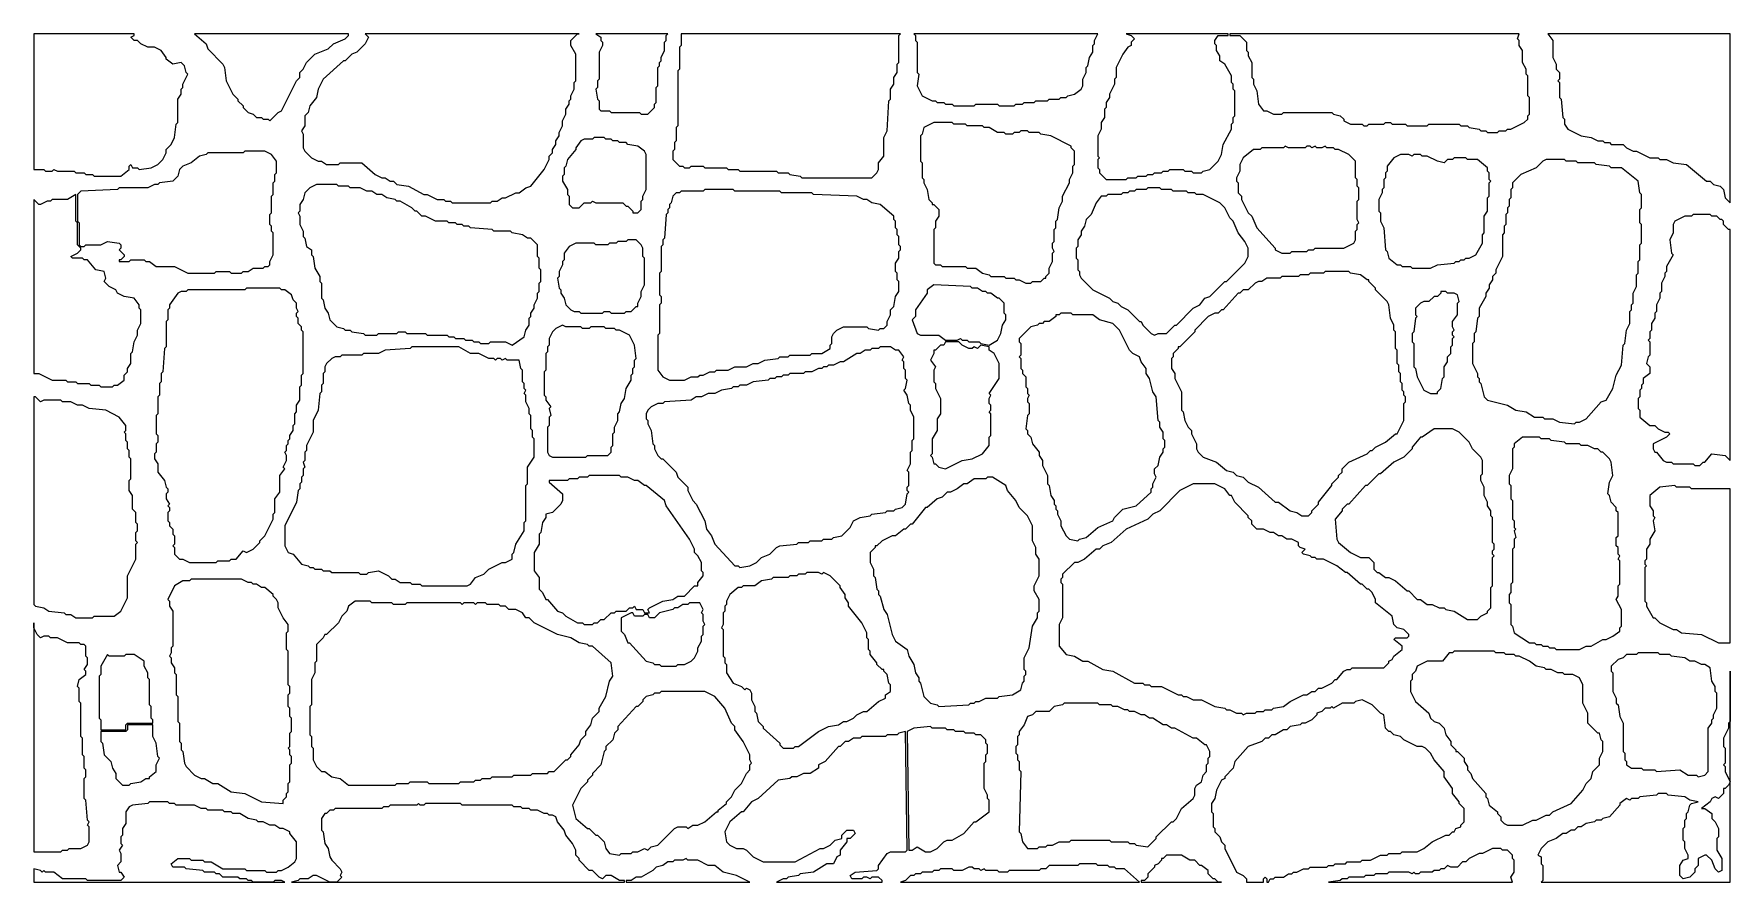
# Model space of a CAD drawing. Header units: metres. Extents: x 0 to 1014, y 1 to 508.
import ezdxf

# ---------------------------------------------------------------- set-up
doc = ezdxf.new("R2010")
doc.units = ezdxf.units.M

msp = doc.modelspace()

# ---------------------------------------------------------------- linework, layer by layer
for points in [[(0, 508), (0, 427), (6, 427), (7, 426), (11, 426), (12, 427), (14, 426), (24, 426), (25, 425), (30, 425), (31, 424), (35, 424), (36, 423), (52, 423), (57, 427), (57, 429), (58, 430), (59, 428), (62, 428), (63, 427), (70, 428), (74, 430), (77, 433), (79, 437), (79, 439), (82, 442), (84, 446), (85, 454), (86, 455), (86, 469), (88, 472), (88, 475), (89, 476), (89, 478), (92, 484), (91, 485), (90, 489), (88, 491), (83, 490), (79, 493), (79, 494), (76, 498), (72, 500), (68, 500), (64, 502), (62, 504), (60, 504), (58, 506), (60, 507), (60, 508)], [(96, 508), (103, 502), (104, 499), (113, 490), (114, 488), (115, 480), (119, 472), (122, 469), (122, 468), (125, 465), (125, 464), (128, 461), (131, 460), (133, 458), (136, 458), (137, 457), (140, 457), (141, 456), (146, 461), (148, 462), (157, 480), (159, 482), (159, 485), (161, 487), (163, 491), (168, 496), (176, 499), (179, 502), (186, 505), (188, 507), (188, 508)], [(162, 459), (162, 453), (160, 450), (161, 448), (161, 440), (162, 438), (166, 434), (170, 432), (172, 432), (175, 430), (182, 430), (183, 431), (196, 431), (204, 424), (208, 422), (210, 422), (213, 420), (215, 420), (217, 418), (224, 417), (233, 412), (235, 412), (241, 409), (245, 409), (246, 408), (249, 408), (250, 407), (273, 407), (274, 408), (277, 408), (280, 410), (282, 410), (288, 413), (290, 413), (294, 416), (297, 417), (305, 427), (308, 433), (308, 435), (310, 437), (310, 439), (312, 442), (312, 444), (314, 447), (314, 449), (316, 453), (316, 456), (318, 460), (318, 463), (320, 466), (320, 468), (321, 469), (321, 471), (323, 475), (323, 479), (324, 480), (324, 496), (321, 501), (321, 504), (325, 508), (326, 508), (198, 508), (200, 506), (198, 502), (193, 497), (190, 496), (186, 492), (185, 492), (173, 481), (170, 475), (169, 470), (165, 465), (164, 461)], [(336, 508), (339, 506), (339, 504), (340, 503), (340, 501), (338, 497), (338, 481), (337, 480), (337, 476), (336, 475), (337, 469), (338, 468), (338, 463), (339, 462), (344, 462), (345, 461), (362, 461), (363, 460), (367, 460), (371, 464), (371, 466), (372, 467), (372, 476), (373, 477), (373, 488), (374, 489), (374, 491), (375, 492), (375, 494), (377, 498), (377, 503), (378, 504), (378, 507), (379, 508)], [(387, 508), (387, 501), (386, 500), (386, 487), (385, 486), (385, 453), (384, 452), (384, 444), (383, 443), (383, 439), (382, 438), (382, 433), (386, 429), (388, 429), (389, 428), (392, 428), (393, 429), (400, 429), (401, 428), (414, 428), (415, 427), (421, 427), (422, 426), (444, 426), (445, 425), (451, 425), (452, 424), (458, 423), (459, 422), (501, 422), (504, 425), (505, 427), (505, 431), (508, 435), (508, 446), (510, 450), (511, 468), (512, 469), (512, 475), (514, 478), (514, 482), (516, 485), (516, 490), (517, 491), (517, 507), (518, 508)], [(528, 477), (531, 471), (537, 468), (539, 468), (540, 467), (544, 467), (545, 466), (549, 466), (550, 465), (562, 465), (563, 466), (576, 466), (577, 465), (586, 465), (587, 466), (591, 466), (592, 467), (598, 467), (599, 468), (606, 468), (607, 469), (613, 469), (614, 470), (617, 470), (618, 471), (622, 472), (626, 475), (627, 477), (627, 481), (629, 485), (629, 488), (630, 489), (631, 494), (633, 497), (633, 501), (634, 502), (634, 504), (636, 508), (526, 508), (527, 507), (527, 504), (528, 503), (528, 485), (529, 484)], [(653, 508), (656, 507), (658, 505), (656, 503), (656, 501), (654, 500), (651, 496), (647, 488), (647, 482), (646, 481), (646, 478), (643, 472), (643, 470), (641, 467), (641, 464), (640, 463), (640, 458), (638, 455), (638, 451), (636, 447), (636, 435), (637, 434), (636, 433), (636, 428), (637, 427), (637, 425), (641, 421), (653, 421), (654, 422), (659, 422), (660, 423), (665, 423), (666, 424), (669, 424), (670, 425), (674, 425), (675, 426), (678, 426), (679, 427), (687, 427), (688, 426), (692, 426), (693, 425), (698, 425), (699, 426), (703, 427), (708, 432), (710, 436), (711, 442), (716, 451), (716, 454), (717, 455), (717, 458), (718, 459), (718, 474), (717, 475), (717, 478), (716, 479), (716, 483), (712, 490), (709, 492), (709, 495), (707, 498), (707, 501), (706, 502), (706, 504), (708, 507), (714, 507), (714, 508)], [(715, 508), (715, 507), (721, 507), (725, 503), (725, 498), (726, 497), (726, 495), (728, 491), (728, 482), (729, 481), (729, 478), (731, 474), (732, 466), (735, 462), (737, 462), (741, 460), (746, 460), (747, 461), (776, 461), (777, 460), (781, 459), (783, 457), (783, 456), (787, 454), (794, 454), (795, 453), (797, 453), (798, 454), (807, 454), (808, 455), (811, 455), (812, 454), (820, 454), (821, 453), (833, 453), (834, 454), (852, 454), (853, 453), (857, 453), (858, 452), (864, 451), (865, 450), (868, 450), (869, 449), (875, 449), (876, 450), (880, 450), (881, 451), (883, 451), (891, 455), (893, 457), (893, 459), (894, 460), (894, 470), (893, 471), (893, 483), (892, 484), (892, 487), (890, 491), (890, 498), (888, 501), (888, 504), (887, 505), (888, 508)], [(905, 508), (908, 504), (908, 494), (910, 490), (910, 487), (912, 485), (912, 481), (911, 480), (912, 479), (912, 470), (913, 469), (914, 458), (915, 457), (915, 454), (917, 451), (925, 447), (931, 446), (935, 444), (938, 444), (939, 443), (942, 443), (943, 442), (950, 442), (952, 440), (956, 438), (958, 438), (966, 434), (971, 434), (972, 433), (976, 433), (980, 431), (988, 430), (1000, 420), (1002, 420), (1004, 418), (1008, 417), (1010, 415), (1011, 410), (1014, 407), (1014, 508)], [(532, 452), (531, 448), (530, 447), (530, 432), (531, 431), (531, 422), (532, 421), (532, 419), (534, 415), (535, 409), (537, 407), (537, 406), (538, 406), (541, 403), (541, 399), (539, 396), (539, 392), (538, 391), (538, 371), (539, 370), (542, 370), (543, 369), (557, 369), (558, 368), (563, 368), (567, 365), (571, 364), (572, 363), (580, 363), (581, 362), (586, 362), (587, 361), (589, 361), (593, 359), (596, 359), (597, 360), (602, 360), (604, 362), (605, 362), (605, 363), (607, 365), (607, 368), (609, 372), (609, 377), (610, 378), (609, 380), (609, 383), (610, 384), (610, 391), (611, 392), (611, 396), (612, 397), (613, 404), (615, 408), (615, 411), (619, 419), (619, 421), (621, 425), (621, 429), (622, 430), (622, 438), (620, 440), (620, 441), (608, 447), (602, 448), (601, 449), (595, 449), (594, 450), (590, 450), (589, 449), (586, 449), (585, 448), (581, 448), (580, 449), (576, 449), (571, 452), (568, 452), (567, 453), (558, 453), (557, 454), (550, 454), (549, 455), (538, 455)], [(145, 432), (142, 436), (138, 438), (126, 438), (125, 437), (104, 437), (103, 436), (99, 435), (94, 431), (89, 429), (87, 427), (86, 423), (83, 420), (75, 419), (74, 418), (72, 418), (68, 416), (51, 416), (50, 415), (28, 414), (26, 412), (26, 396), (27, 395), (27, 382), (28, 381), (30, 381), (31, 382), (40, 382), (44, 384), (51, 383), (52, 382), (52, 380), (51, 379), (54, 376), (54, 375), (52, 373), (51, 373), (51, 372), (57, 372), (58, 373), (66, 373), (67, 372), (69, 372), (73, 369), (84, 369), (92, 365), (108, 365), (109, 366), (117, 366), (118, 365), (124, 365), (125, 366), (128, 366), (131, 368), (137, 368), (138, 369), (140, 369), (141, 370), (141, 372), (143, 376), (143, 389), (142, 390), (142, 393), (141, 394), (141, 400), (142, 401), (142, 411), (143, 412), (143, 419), (144, 420), (144, 424), (145, 425)], [(327, 444), (324, 440), (324, 439), (319, 433), (318, 429), (317, 428), (317, 424), (316, 423), (316, 420), (319, 415), (319, 412), (320, 411), (320, 406), (322, 404), (326, 404), (329, 407), (333, 407), (334, 408), (336, 407), (352, 407), (354, 405), (355, 405), (358, 402), (358, 401), (361, 401), (363, 403), (363, 408), (364, 409), (364, 411), (366, 415), (366, 436), (365, 438), (361, 441), (355, 442), (354, 443), (350, 443), (349, 444), (346, 444), (345, 445), (342, 445), (341, 446), (335, 446), (334, 445), (329, 445)], [(723, 434), (721, 430), (721, 426), (719, 422), (719, 420), (720, 419), (720, 413), (722, 411), (722, 409), (726, 401), (728, 399), (731, 392), (742, 380), (742, 379), (746, 377), (751, 377), (752, 378), (761, 378), (762, 379), (765, 379), (766, 380), (783, 380), (789, 383), (790, 385), (790, 390), (791, 391), (791, 394), (792, 395), (791, 397), (791, 408), (792, 409), (792, 416), (791, 417), (791, 421), (790, 422), (790, 432), (786, 436), (780, 439), (778, 439), (777, 440), (773, 440), (772, 441), (770, 440), (767, 440), (766, 441), (764, 440), (763, 441), (761, 441), (760, 440), (750, 440), (748, 441), (747, 440), (734, 440), (733, 439), (729, 439)], [(813, 434), (809, 429), (809, 426), (808, 425), (808, 422), (807, 421), (807, 416), (806, 415), (806, 413), (804, 409), (804, 402), (805, 401), (805, 396), (807, 392), (808, 379), (809, 378), (810, 374), (815, 370), (817, 370), (818, 369), (823, 369), (824, 368), (835, 368), (839, 370), (849, 371), (850, 372), (852, 372), (853, 373), (855, 373), (856, 374), (858, 374), (862, 376), (866, 383), (866, 388), (867, 389), (867, 399), (869, 402), (869, 410), (870, 411), (870, 419), (871, 420), (870, 421), (870, 425), (869, 426), (869, 428), (863, 433), (857, 433), (856, 434), (849, 434), (848, 433), (845, 433), (843, 431), (839, 432), (833, 435), (830, 435), (829, 436), (825, 436), (824, 435), (822, 436), (817, 436)], [(904, 433), (902, 432), (898, 428), (889, 424), (884, 419), (884, 416), (883, 415), (883, 410), (882, 409), (882, 405), (881, 404), (881, 401), (880, 400), (880, 394), (879, 393), (879, 389), (878, 388), (878, 375), (874, 367), (874, 365), (872, 363), (872, 361), (870, 358), (870, 356), (868, 353), (868, 351), (864, 344), (864, 339), (863, 338), (862, 330), (861, 329), (861, 324), (860, 323), (860, 311), (863, 305), (863, 303), (864, 302), (864, 300), (865, 299), (867, 291), (869, 289), (881, 286), (886, 283), (892, 282), (897, 279), (902, 279), (903, 278), (908, 278), (912, 276), (921, 275), (922, 276), (924, 276), (928, 278), (937, 288), (940, 289), (944, 296), (946, 304), (949, 310), (950, 322), (951, 323), (952, 331), (954, 335), (954, 342), (955, 343), (955, 346), (956, 347), (956, 353), (958, 357), (958, 364), (959, 365), (959, 372), (960, 373), (960, 382), (961, 383), (961, 394), (960, 395), (960, 403), (961, 404), (961, 412), (960, 413), (959, 420), (949, 428), (943, 428), (942, 429), (934, 430), (933, 431), (923, 431), (922, 432), (916, 432), (915, 433)], [(162, 413), (161, 409), (159, 406), (159, 402), (158, 401), (159, 399), (159, 394), (161, 390), (161, 387), (162, 386), (163, 381), (166, 379), (166, 376), (167, 375), (168, 368), (171, 363), (171, 360), (172, 359), (172, 350), (173, 349), (174, 344), (176, 341), (177, 337), (181, 333), (185, 332), (186, 331), (189, 331), (190, 330), (197, 329), (198, 328), (205, 328), (206, 329), (217, 329), (218, 330), (222, 330), (223, 329), (234, 329), (235, 328), (247, 328), (248, 327), (251, 327), (252, 326), (257, 326), (258, 325), (262, 325), (263, 324), (266, 324), (267, 323), (272, 323), (273, 324), (282, 324), (286, 322), (293, 327), (294, 331), (296, 334), (296, 338), (297, 339), (297, 341), (299, 344), (299, 346), (301, 350), (301, 353), (302, 354), (302, 359), (303, 360), (303, 367), (302, 368), (302, 374), (301, 375), (301, 382), (297, 386), (295, 386), (292, 388), (286, 389), (285, 390), (275, 390), (274, 391), (261, 392), (260, 393), (257, 393), (256, 394), (253, 394), (252, 395), (248, 395), (247, 396), (240, 396), (234, 399), (232, 399), (229, 402), (228, 402), (226, 404), (219, 408), (217, 408), (216, 409), (211, 410), (208, 412), (205, 412), (202, 414), (199, 414), (195, 416), (189, 416), (188, 417), (182, 417), (181, 418), (169, 418), (165, 416)], [(638, 411), (635, 407), (632, 400), (629, 397), (628, 393), (626, 390), (626, 388), (624, 385), (624, 381), (623, 380), (623, 374), (624, 373), (624, 367), (625, 366), (625, 364), (626, 362), (633, 355), (643, 350), (645, 348), (648, 347), (650, 345), (654, 343), (661, 336), (662, 336), (663, 334), (668, 329), (670, 328), (672, 329), (677, 329), (682, 334), (683, 334), (693, 344), (697, 346), (700, 350), (703, 351), (712, 360), (713, 360), (724, 371), (726, 375), (726, 380), (724, 384), (720, 389), (717, 396), (715, 398), (712, 404), (709, 407), (699, 412), (695, 412), (694, 413), (690, 413), (689, 414), (681, 414), (680, 415), (674, 415), (673, 416), (666, 416), (665, 415), (659, 415), (658, 414), (655, 414), (654, 413), (651, 413), (650, 412), (642, 412), (641, 411)], [(0, 409), (0, 305), (3, 305), (11, 301), (19, 301), (20, 300), (25, 300), (26, 299), (33, 299), (34, 298), (39, 298), (40, 297), (47, 297), (48, 298), (50, 298), (54, 301), (54, 304), (56, 306), (56, 308), (58, 311), (58, 317), (59, 318), (60, 324), (62, 328), (62, 331), (64, 335), (64, 343), (63, 344), (63, 346), (60, 350), (54, 351), (50, 353), (49, 355), (45, 357), (42, 360), (43, 362), (42, 366), (37, 367), (32, 373), (30, 373), (29, 374), (23, 374), (22, 375), (26, 377), (28, 379), (28, 380), (26, 382), (26, 395), (25, 396), (25, 412), (20, 409), (11, 409), (10, 408), (8, 408), (4, 406), (3, 406)], [(382, 411), (381, 407), (380, 406), (380, 404), (379, 403), (379, 401), (378, 400), (377, 386), (376, 385), (376, 382), (375, 381), (375, 366), (374, 365), (374, 352), (375, 351), (375, 347), (374, 346), (374, 329), (373, 328), (373, 307), (376, 303), (380, 301), (389, 301), (393, 303), (397, 303), (398, 304), (400, 304), (404, 306), (407, 306), (408, 307), (415, 307), (419, 309), (426, 309), (430, 311), (433, 311), (437, 313), (445, 314), (446, 315), (451, 315), (452, 316), (464, 316), (465, 317), (471, 317), (476, 320), (476, 322), (477, 323), (477, 327), (478, 329), (480, 331), (484, 333), (498, 333), (499, 332), (505, 331), (506, 332), (508, 332), (510, 334), (510, 336), (512, 340), (512, 343), (514, 345), (515, 351), (517, 354), (517, 360), (516, 361), (516, 365), (515, 366), (515, 371), (517, 374), (517, 378), (518, 379), (518, 381), (517, 382), (517, 387), (516, 388), (516, 391), (515, 392), (515, 396), (514, 397), (514, 399), (506, 406), (501, 407), (498, 409), (496, 409), (492, 411), (466, 412), (465, 413), (447, 413), (446, 414), (419, 414), (418, 415), (401, 415), (400, 414), (387, 414), (386, 413), (384, 413)], [(1002, 400), (992, 400), (991, 399), (987, 399), (981, 396), (980, 394), (980, 389), (978, 385), (979, 377), (980, 376), (976, 369), (976, 366), (975, 365), (975, 363), (973, 359), (973, 354), (972, 353), (972, 350), (970, 346), (970, 342), (969, 341), (969, 338), (967, 335), (967, 331), (966, 330), (966, 326), (965, 325), (966, 324), (966, 316), (965, 315), (964, 311), (966, 309), (966, 305), (962, 302), (962, 299), (961, 298), (961, 296), (960, 295), (960, 291), (959, 290), (959, 284), (960, 283), (960, 279), (966, 274), (969, 274), (971, 272), (975, 270), (977, 270), (978, 269), (976, 267), (968, 263), (968, 260), (969, 258), (970, 258), (974, 253), (976, 252), (979, 252), (980, 251), (992, 251), (993, 250), (996, 250), (998, 252), (999, 252), (1003, 257), (1011, 256), (1014, 253), (1014, 391), (1013, 391), (1010, 394), (1010, 396), (1009, 397), (1008, 397), (1006, 399), (1003, 399)], [(363, 382), (360, 385), (355, 385), (354, 384), (349, 384), (348, 383), (344, 383), (343, 382), (336, 382), (335, 383), (324, 383), (320, 381), (317, 377), (317, 373), (316, 372), (316, 370), (314, 366), (314, 363), (313, 362), (314, 356), (315, 355), (315, 353), (317, 350), (318, 346), (321, 343), (323, 342), (326, 342), (327, 341), (340, 341), (341, 342), (344, 342), (345, 341), (353, 341), (354, 342), (357, 342), (360, 345), (361, 345), (361, 347), (363, 351), (363, 354), (365, 358), (365, 374), (364, 375), (364, 380)], [(786, 366), (772, 366), (771, 365), (763, 365), (762, 364), (757, 364), (756, 363), (746, 363), (745, 362), (737, 362), (734, 360), (732, 360), (730, 359), (726, 355), (723, 355), (721, 353), (720, 353), (711, 343), (710, 343), (708, 341), (706, 341), (702, 339), (694, 331), (694, 330), (685, 321), (684, 321), (684, 320), (681, 317), (681, 315), (680, 314), (680, 308), (682, 305), (682, 302), (686, 294), (686, 283), (687, 282), (688, 277), (690, 273), (692, 271), (692, 269), (695, 263), (695, 260), (696, 258), (699, 255), (707, 252), (713, 247), (717, 246), (719, 244), (723, 243), (726, 240), (732, 237), (742, 228), (744, 228), (751, 223), (755, 222), (758, 220), (762, 220), (764, 222), (764, 223), (768, 227), (768, 228), (776, 238), (776, 239), (780, 243), (780, 244), (782, 246), (782, 248), (786, 252), (797, 257), (799, 259), (800, 259), (802, 261), (808, 264), (814, 269), (815, 269), (819, 277), (819, 287), (820, 288), (820, 291), (819, 292), (819, 294), (818, 295), (818, 299), (817, 300), (817, 305), (816, 306), (816, 310), (815, 311), (815, 319), (814, 320), (814, 330), (813, 331), (813, 334), (811, 338), (810, 346), (809, 348), (802, 355), (802, 356), (798, 360), (798, 361), (797, 361), (793, 364), (787, 365)], [(150, 355), (148, 355), (147, 356), (127, 356), (126, 355), (92, 355), (91, 354), (88, 354), (86, 353), (81, 346), (81, 344), (80, 343), (80, 337), (79, 336), (79, 321), (78, 320), (77, 306), (76, 305), (76, 300), (75, 299), (75, 292), (74, 291), (74, 281), (73, 280), (73, 269), (74, 268), (74, 264), (73, 263), (73, 258), (72, 257), (72, 254), (74, 251), (74, 246), (78, 241), (79, 237), (80, 236), (80, 234), (79, 233), (79, 230), (81, 227), (80, 226), (81, 225), (81, 223), (80, 222), (80, 217), (81, 216), (81, 214), (83, 212), (83, 209), (84, 208), (84, 203), (83, 202), (84, 201), (84, 197), (87, 194), (89, 194), (93, 192), (109, 192), (110, 193), (117, 193), (118, 194), (121, 194), (125, 199), (127, 198), (131, 200), (135, 204), (135, 205), (138, 208), (143, 218), (143, 221), (144, 222), (144, 230), (147, 234), (147, 244), (150, 248), (149, 249), (151, 253), (151, 256), (150, 258), (151, 259), (151, 262), (152, 263), (152, 265), (153, 266), (153, 268), (155, 271), (155, 274), (156, 275), (156, 281), (157, 282), (157, 286), (159, 289), (159, 297), (160, 298), (160, 304), (161, 305), (161, 330), (160, 331), (160, 333), (158, 335), (158, 338), (157, 339), (157, 341), (158, 342), (157, 344), (157, 347), (155, 349), (154, 352)], [(525, 337), (528, 329), (530, 328), (541, 328), (545, 325), (552, 325), (554, 326), (555, 325), (558, 325), (559, 324), (565, 324), (566, 323), (571, 322), (576, 325), (578, 329), (579, 334), (581, 337), (581, 340), (580, 341), (580, 347), (577, 350), (576, 350), (572, 353), (570, 353), (569, 354), (567, 354), (564, 356), (561, 356), (560, 357), (538, 358), (534, 355), (534, 353), (527, 343), (527, 339)], [(844, 354), (841, 354), (841, 353), (839, 351), (837, 351), (834, 348), (831, 348), (829, 347), (826, 344), (826, 340), (827, 339), (826, 338), (825, 330), (824, 329), (824, 324), (825, 323), (825, 309), (826, 308), (827, 303), (831, 295), (835, 293), (839, 293), (839, 294), (841, 296), (842, 302), (843, 303), (843, 309), (845, 312), (845, 315), (847, 317), (847, 321), (848, 322), (848, 326), (849, 327), (848, 328), (848, 330), (849, 331), (848, 333), (848, 336), (851, 340), (851, 347), (852, 348), (851, 352), (849, 353), (845, 353)], [(614, 341), (613, 340), (611, 340), (611, 339), (607, 336), (604, 336), (603, 335), (601, 335), (600, 334), (596, 333), (589, 326), (589, 324), (590, 323), (590, 316), (589, 315), (590, 314), (590, 308), (591, 307), (591, 305), (593, 303), (593, 297), (594, 296), (594, 293), (595, 292), (594, 290), (594, 288), (595, 287), (595, 281), (594, 280), (593, 272), (594, 271), (594, 269), (596, 267), (597, 263), (601, 258), (601, 256), (603, 253), (603, 250), (606, 244), (606, 239), (607, 238), (608, 232), (610, 229), (610, 227), (611, 226), (611, 224), (612, 223), (612, 221), (614, 217), (614, 214), (617, 208), (619, 206), (624, 205), (625, 206), (629, 207), (636, 213), (645, 217), (646, 219), (651, 224), (659, 226), (668, 234), (668, 236), (669, 237), (669, 239), (671, 243), (670, 245), (670, 248), (672, 250), (673, 255), (675, 258), (675, 260), (676, 261), (676, 265), (675, 266), (675, 270), (673, 273), (673, 276), (672, 277), (671, 291), (669, 294), (667, 302), (665, 305), (665, 308), (662, 312), (661, 315), (657, 317), (655, 319), (649, 331), (645, 335), (637, 337), (633, 340), (621, 340), (620, 341)], [(316, 334), (312, 332), (310, 330), (308, 326), (308, 322), (307, 321), (307, 318), (306, 317), (306, 307), (305, 306), (305, 292), (306, 291), (306, 289), (309, 285), (308, 284), (309, 280), (308, 279), (308, 274), (307, 273), (307, 258), (308, 256), (310, 255), (330, 255), (331, 256), (343, 256), (345, 258), (345, 261), (346, 262), (346, 269), (347, 270), (347, 273), (349, 277), (349, 281), (350, 282), (351, 287), (353, 290), (354, 296), (357, 301), (357, 304), (358, 305), (358, 308), (359, 309), (359, 313), (360, 314), (359, 322), (356, 328), (350, 331), (348, 331), (347, 332), (342, 332), (341, 333), (333, 333), (332, 332), (328, 332), (327, 333), (318, 333)], [(178, 314), (175, 311), (174, 309), (174, 306), (173, 305), (173, 299), (172, 298), (172, 294), (171, 293), (170, 283), (167, 277), (167, 270), (163, 262), (163, 259), (162, 258), (162, 253), (161, 252), (162, 249), (161, 248), (161, 244), (160, 243), (160, 240), (159, 239), (159, 236), (158, 235), (157, 228), (150, 214), (150, 202), (152, 198), (155, 197), (160, 191), (164, 190), (165, 189), (167, 189), (168, 188), (172, 188), (173, 187), (177, 187), (178, 186), (194, 186), (195, 185), (199, 185), (200, 186), (206, 187), (212, 184), (214, 182), (216, 182), (219, 180), (225, 180), (226, 179), (231, 179), (232, 178), (259, 178), (261, 179), (264, 183), (269, 185), (272, 188), (280, 192), (282, 192), (286, 194), (286, 197), (287, 198), (288, 203), (293, 211), (293, 216), (294, 217), (294, 238), (295, 239), (295, 249), (299, 255), (299, 266), (298, 267), (298, 271), (297, 272), (297, 280), (296, 281), (296, 284), (294, 288), (294, 292), (293, 293), (294, 295), (293, 296), (293, 299), (292, 300), (292, 307), (291, 308), (290, 313), (283, 313), (282, 314), (280, 313), (279, 314), (277, 314), (276, 313), (275, 314), (272, 314), (266, 317), (261, 317), (254, 321), (226, 321), (225, 320), (210, 319), (206, 317), (197, 317), (196, 316), (184, 316), (183, 315), (180, 315)], [(517, 319), (515, 319), (512, 321), (506, 321), (505, 320), (501, 320), (500, 319), (497, 319), (494, 317), (492, 317), (484, 312), (482, 312), (478, 310), (475, 310), (474, 309), (472, 309), (471, 308), (469, 308), (465, 306), (461, 306), (460, 305), (452, 305), (451, 304), (448, 304), (447, 303), (444, 303), (443, 302), (440, 302), (439, 301), (430, 300), (426, 298), (422, 298), (421, 297), (418, 297), (417, 296), (411, 295), (407, 293), (403, 293), (399, 291), (396, 291), (393, 289), (377, 288), (376, 287), (373, 287), (369, 285), (367, 283), (366, 281), (366, 278), (367, 277), (367, 275), (369, 271), (370, 263), (371, 262), (371, 260), (373, 256), (375, 254), (376, 254), (384, 246), (385, 243), (391, 237), (391, 235), (394, 229), (396, 227), (401, 217), (402, 212), (405, 208), (407, 203), (419, 190), (421, 190), (422, 189), (428, 190), (432, 192), (435, 195), (440, 197), (444, 201), (446, 202), (456, 203), (457, 204), (463, 204), (464, 205), (471, 205), (472, 206), (477, 206), (478, 207), (483, 208), (488, 213), (490, 217), (494, 219), (500, 220), (501, 221), (509, 222), (510, 223), (514, 223), (515, 224), (519, 225), (521, 227), (522, 233), (523, 234), (522, 235), (522, 237), (523, 238), (523, 246), (522, 247), (524, 251), (524, 258), (525, 259), (525, 265), (526, 266), (526, 279), (524, 283), (524, 286), (523, 287), (522, 292), (520, 295), (521, 296), (522, 301), (521, 302), (521, 307), (520, 308), (520, 312), (519, 313), (520, 315)], [(571, 321), (566, 322), (564, 320), (562, 321), (561, 320), (559, 320), (555, 322), (553, 324), (545, 324), (544, 322), (542, 322), (539, 319), (538, 319), (538, 317), (536, 313), (539, 309), (538, 307), (538, 300), (539, 299), (539, 296), (542, 290), (542, 281), (540, 278), (540, 271), (537, 266), (537, 257), (536, 256), (537, 255), (538, 251), (539, 251), (541, 249), (545, 248), (555, 253), (561, 254), (567, 257), (571, 262), (571, 267), (572, 268), (572, 281), (571, 282), (572, 283), (572, 286), (571, 287), (571, 290), (572, 292), (571, 293), (577, 302), (577, 311), (574, 317), (571, 319)], [(0, 291), (0, 167), (1, 166), (6, 165), (9, 163), (18, 162), (19, 161), (22, 161), (25, 159), (35, 159), (36, 160), (48, 160), (52, 163), (56, 171), (56, 184), (61, 194), (61, 203), (62, 204), (61, 205), (61, 210), (62, 211), (62, 215), (61, 216), (61, 222), (59, 224), (59, 232), (57, 235), (57, 241), (58, 242), (58, 254), (57, 255), (57, 259), (56, 260), (56, 264), (55, 265), (55, 269), (54, 270), (55, 271), (55, 274), (51, 279), (43, 283), (33, 284), (29, 286), (26, 286), (22, 288), (17, 288), (16, 289), (6, 289), (4, 288), (1, 291)], [(837, 272), (830, 267), (829, 267), (824, 261), (824, 260), (819, 255), (813, 252), (805, 245), (804, 245), (797, 238), (796, 238), (786, 227), (785, 227), (782, 224), (782, 223), (778, 218), (779, 206), (780, 204), (787, 198), (793, 195), (798, 195), (801, 192), (801, 188), (803, 186), (804, 186), (808, 183), (810, 183), (814, 181), (821, 175), (822, 175), (827, 170), (829, 170), (833, 167), (836, 167), (840, 165), (843, 165), (844, 164), (849, 163), (857, 158), (863, 158), (865, 160), (869, 162), (869, 163), (871, 165), (871, 177), (872, 178), (872, 195), (873, 196), (872, 197), (872, 199), (873, 200), (873, 203), (872, 204), (872, 219), (871, 220), (871, 223), (869, 226), (869, 228), (867, 232), (867, 237), (865, 241), (865, 244), (866, 245), (866, 253), (865, 255), (860, 260), (858, 264), (852, 270), (848, 272)], [(890, 267), (885, 263), (885, 261), (884, 260), (884, 248), (882, 244), (882, 239), (883, 238), (883, 230), (884, 229), (884, 218), (885, 217), (885, 213), (886, 212), (885, 211), (886, 207), (885, 206), (885, 201), (884, 200), (884, 180), (883, 179), (883, 174), (882, 173), (882, 168), (883, 167), (883, 155), (884, 154), (885, 150), (894, 144), (897, 144), (898, 143), (901, 143), (902, 142), (905, 142), (906, 141), (909, 141), (910, 140), (924, 140), (928, 142), (931, 142), (938, 146), (940, 146), (944, 148), (948, 151), (948, 153), (949, 154), (949, 164), (946, 170), (947, 172), (947, 178), (948, 179), (948, 193), (947, 194), (948, 196), (947, 197), (947, 201), (946, 202), (946, 207), (947, 208), (947, 222), (946, 223), (946, 225), (943, 228), (942, 232), (941, 233), (942, 240), (944, 244), (943, 252), (942, 254), (938, 258), (937, 258), (935, 260), (933, 260), (929, 262), (925, 262), (924, 263), (916, 263), (915, 264), (907, 265), (906, 266), (901, 266), (900, 267)], [(308, 241), (308, 240), (316, 233), (316, 229), (315, 227), (310, 222), (306, 221), (306, 219), (304, 216), (303, 210), (302, 209), (302, 203), (299, 198), (299, 187), (302, 183), (302, 176), (304, 174), (306, 170), (307, 170), (313, 163), (316, 162), (318, 160), (325, 156), (328, 156), (329, 155), (334, 155), (335, 156), (337, 156), (339, 158), (341, 158), (345, 162), (347, 162), (348, 163), (354, 163), (356, 165), (358, 165), (359, 166), (360, 164), (364, 164), (365, 162), (368, 162), (367, 164), (368, 165), (376, 169), (382, 170), (385, 172), (389, 172), (395, 178), (397, 178), (397, 180), (400, 184), (400, 186), (399, 187), (399, 192), (397, 196), (395, 198), (395, 200), (392, 206), (378, 226), (377, 229), (366, 238), (365, 238), (361, 241), (359, 241), (355, 243), (351, 243), (350, 244), (332, 244), (331, 243), (326, 243), (325, 242), (320, 242), (319, 241)], [(573, 243), (570, 243), (569, 242), (562, 242), (558, 239), (556, 239), (552, 236), (548, 234), (546, 234), (543, 231), (540, 230), (534, 225), (533, 225), (525, 215), (524, 215), (521, 212), (520, 212), (515, 208), (513, 208), (507, 205), (504, 202), (503, 202), (503, 201), (500, 198), (500, 192), (502, 188), (502, 184), (503, 183), (504, 176), (505, 175), (505, 173), (506, 172), (508, 164), (510, 161), (513, 149), (515, 145), (522, 140), (523, 136), (526, 131), (527, 126), (529, 123), (529, 121), (530, 120), (532, 112), (536, 108), (540, 107), (541, 106), (559, 107), (560, 108), (562, 108), (563, 109), (565, 109), (569, 111), (576, 111), (577, 112), (585, 113), (590, 116), (591, 120), (592, 121), (592, 124), (593, 125), (593, 127), (592, 128), (592, 135), (595, 141), (597, 154), (600, 159), (600, 162), (601, 163), (601, 170), (598, 175), (598, 178), (601, 184), (601, 194), (599, 197), (599, 201), (597, 205), (597, 214), (594, 220), (589, 225), (587, 229), (582, 235), (581, 238)], [(614, 182), (614, 180), (615, 179), (615, 159), (613, 155), (613, 142), (617, 137), (622, 136), (627, 133), (630, 133), (639, 128), (645, 127), (658, 120), (663, 120), (664, 119), (667, 119), (668, 118), (674, 118), (684, 113), (686, 113), (687, 112), (689, 112), (693, 110), (698, 110), (706, 106), (712, 105), (713, 104), (715, 104), (719, 102), (722, 102), (723, 101), (725, 102), (730, 102), (731, 103), (735, 103), (736, 104), (740, 104), (741, 105), (747, 106), (751, 109), (759, 113), (761, 113), (764, 115), (766, 115), (768, 117), (770, 117), (776, 120), (778, 122), (779, 122), (783, 127), (785, 128), (787, 128), (788, 129), (807, 129), (810, 132), (810, 133), (812, 134), (813, 136), (818, 140), (818, 142), (813, 146), (814, 147), (821, 147), (822, 148), (822, 149), (819, 152), (815, 153), (813, 155), (812, 160), (802, 168), (802, 170), (800, 174), (798, 176), (797, 176), (794, 179), (793, 179), (785, 186), (784, 186), (779, 190), (771, 194), (767, 194), (766, 195), (764, 195), (763, 196), (759, 197), (758, 198), (760, 200), (757, 201), (756, 202), (756, 204), (752, 206), (749, 206), (746, 208), (744, 208), (741, 210), (739, 210), (735, 212), (731, 212), (728, 215), (728, 217), (726, 219), (726, 220), (718, 228), (716, 232), (715, 232), (712, 236), (706, 239), (693, 239), (685, 235), (673, 223), (669, 221), (666, 218), (653, 212), (644, 204), (639, 202), (637, 200), (635, 200), (628, 194), (624, 192), (622, 192), (615, 185), (615, 183)], [(972, 237), (966, 232), (966, 226), (968, 223), (968, 220), (969, 219), (968, 217), (969, 211), (966, 206), (966, 203), (964, 200), (964, 194), (963, 193), (963, 191), (964, 190), (963, 189), (963, 169), (964, 168), (964, 166), (968, 159), (969, 159), (972, 156), (980, 152), (982, 152), (985, 150), (997, 149), (1007, 144), (1014, 144), (1014, 236), (991, 236), (990, 237), (982, 237), (981, 238)], [(472, 186), (471, 185), (469, 186), (462, 186), (461, 185), (457, 185), (456, 184), (452, 184), (451, 183), (442, 183), (441, 182), (435, 181), (431, 178), (424, 178), (423, 177), (421, 177), (416, 173), (414, 169), (414, 167), (413, 166), (413, 163), (412, 162), (412, 155), (411, 153), (412, 152), (412, 136), (413, 135), (413, 132), (414, 131), (414, 126), (418, 120), (423, 118), (425, 116), (426, 117), (428, 116), (429, 114), (429, 110), (431, 106), (431, 103), (432, 102), (433, 97), (436, 94), (436, 93), (446, 84), (446, 83), (448, 81), (454, 81), (455, 82), (457, 82), (469, 91), (475, 94), (481, 95), (484, 97), (486, 97), (490, 99), (492, 101), (496, 103), (498, 103), (505, 109), (509, 111), (509, 113), (512, 115), (512, 119), (511, 120), (510, 125), (508, 127), (508, 128), (507, 128), (504, 131), (504, 132), (500, 137), (500, 139), (499, 140), (499, 146), (498, 147), (498, 150), (495, 156), (487, 166), (487, 168), (485, 171), (485, 173), (482, 177), (482, 178), (476, 184)], [(89, 181), (84, 178), (80, 170), (81, 169), (81, 166), (83, 163), (83, 142), (82, 141), (82, 138), (81, 136), (82, 135), (82, 132), (84, 129), (84, 126), (85, 125), (85, 113), (86, 112), (86, 97), (87, 96), (87, 85), (88, 84), (88, 80), (89, 79), (90, 72), (91, 70), (96, 65), (100, 63), (102, 63), (107, 60), (110, 60), (118, 55), (126, 54), (136, 49), (149, 48), (149, 50), (151, 52), (151, 54), (152, 55), (152, 60), (153, 61), (153, 71), (154, 72), (154, 76), (153, 77), (153, 80), (152, 81), (153, 82), (153, 90), (154, 91), (154, 99), (153, 100), (153, 105), (152, 106), (152, 113), (153, 114), (153, 118), (152, 119), (152, 139), (151, 140), (151, 150), (152, 151), (152, 155), (149, 159), (146, 165), (146, 168), (145, 170), (143, 172), (143, 173), (138, 177), (136, 177), (133, 179), (131, 179), (130, 180), (128, 180), (124, 182), (94, 182), (93, 181)], [(167, 74), (169, 70), (172, 67), (174, 67), (178, 64), (183, 63), (188, 59), (216, 59), (217, 60), (224, 60), (225, 61), (235, 61), (236, 60), (254, 60), (255, 61), (263, 61), (264, 62), (267, 62), (268, 63), (273, 63), (274, 64), (286, 64), (287, 65), (297, 65), (298, 66), (307, 66), (308, 67), (311, 67), (318, 74), (319, 74), (321, 76), (321, 77), (326, 83), (327, 86), (330, 89), (330, 91), (333, 95), (334, 99), (338, 103), (338, 105), (342, 112), (344, 121), (346, 124), (345, 132), (334, 142), (332, 142), (331, 143), (326, 144), (321, 147), (313, 149), (299, 156), (296, 159), (294, 159), (292, 162), (288, 164), (284, 164), (282, 166), (279, 166), (278, 167), (271, 167), (270, 168), (265, 168), (264, 167), (263, 168), (257, 168), (256, 167), (255, 168), (223, 168), (222, 167), (215, 167), (214, 168), (202, 168), (201, 169), (192, 169), (188, 166), (187, 163), (184, 160), (182, 156), (175, 149), (174, 149), (173, 147), (169, 143), (169, 133), (168, 132), (168, 126), (166, 122), (166, 107), (165, 106), (165, 89), (166, 88), (166, 82), (167, 81)], [(400, 164), (398, 168), (392, 168), (391, 167), (388, 167), (385, 165), (383, 165), (382, 164), (374, 162), (371, 159), (368, 159), (367, 161), (365, 161), (364, 160), (359, 160), (358, 162), (357, 162), (351, 159), (351, 151), (353, 149), (355, 144), (356, 144), (366, 133), (370, 132), (371, 131), (374, 131), (375, 130), (384, 130), (385, 131), (389, 131), (393, 133), (395, 135), (397, 139), (397, 141), (399, 145), (399, 148), (400, 149), (400, 154), (401, 155), (400, 157), (400, 161), (399, 162)], [(0, 156), (0, 19), (16, 19), (17, 20), (20, 20), (21, 21), (28, 21), (32, 23), (33, 25), (33, 34), (32, 35), (33, 37), (32, 38), (31, 50), (30, 51), (30, 63), (31, 64), (31, 68), (30, 69), (30, 76), (29, 77), (29, 87), (28, 88), (28, 108), (27, 109), (27, 117), (26, 118), (27, 122), (31, 125), (31, 127), (30, 128), (32, 131), (32, 135), (31, 136), (31, 142), (30, 143), (28, 143), (27, 144), (20, 144), (14, 147), (10, 147), (9, 148), (6, 148), (4, 147), (2, 149), (0, 153)], [(44, 137), (40, 130), (40, 125), (39, 124), (39, 99), (40, 98), (40, 92), (55, 92), (55, 95), (56, 96), (71, 96), (71, 98), (70, 99), (70, 106), (69, 107), (69, 122), (68, 123), (68, 126), (66, 130), (66, 133), (60, 137), (55, 137), (54, 136), (45, 136)], [(827, 130), (826, 127), (824, 125), (824, 122), (823, 121), (823, 115), (826, 109), (834, 102), (835, 99), (837, 97), (840, 96), (843, 93), (844, 89), (847, 85), (847, 83), (850, 80), (850, 79), (851, 79), (855, 75), (855, 73), (857, 70), (857, 68), (859, 66), (860, 63), (868, 54), (868, 52), (869, 51), (870, 47), (875, 43), (875, 42), (877, 40), (877, 38), (879, 36), (881, 35), (890, 35), (896, 38), (898, 38), (904, 41), (906, 41), (908, 43), (919, 48), (926, 56), (928, 60), (931, 63), (932, 67), (936, 71), (936, 75), (938, 79), (938, 85), (937, 86), (936, 90), (935, 90), (929, 96), (929, 102), (926, 108), (926, 119), (924, 123), (920, 125), (915, 125), (914, 126), (911, 126), (907, 128), (904, 128), (903, 129), (898, 130), (894, 133), (888, 136), (886, 136), (885, 137), (880, 137), (879, 138), (874, 138), (873, 139), (849, 139), (848, 138), (846, 138), (842, 133), (833, 133)], [(947, 134), (943, 130), (943, 127), (944, 126), (944, 115), (946, 111), (946, 108), (947, 107), (948, 100), (950, 96), (950, 79), (951, 78), (951, 74), (952, 73), (952, 71), (955, 69), (961, 69), (962, 68), (969, 68), (970, 67), (984, 68), (989, 65), (994, 65), (995, 64), (999, 65), (1001, 67), (1001, 93), (1003, 96), (1003, 98), (1004, 99), (1004, 101), (1006, 105), (1006, 114), (1005, 115), (1005, 118), (1003, 121), (1002, 129), (999, 131), (997, 131), (993, 133), (990, 133), (987, 135), (979, 136), (978, 137), (972, 137), (971, 138), (959, 138), (958, 137), (952, 137), (950, 135)], [(1014, 127), (1014, 97), (1013, 96), (1013, 93), (1010, 87), (1010, 82), (1011, 81), (1011, 72), (1010, 71), (1011, 70), (1011, 67), (1014, 61), (1013, 59), (1011, 57), (1010, 57), (1010, 54), (1007, 51), (1005, 52), (1003, 51), (1002, 49), (997, 45), (999, 45), (1003, 42), (1003, 39), (1005, 37), (1007, 33), (1007, 28), (1006, 27), (1006, 20), (1009, 15), (1009, 8), (1007, 7), (1005, 9), (1003, 14), (1000, 17), (999, 17), (995, 15), (995, 11), (993, 9), (993, 7), (990, 4), (986, 3), (984, 5), (984, 11), (986, 14), (989, 15), (989, 17), (987, 21), (987, 25), (986, 26), (986, 33), (987, 34), (987, 38), (988, 39), (988, 42), (989, 43), (990, 47), (991, 48), (995, 49), (990, 50), (987, 52), (977, 53), (976, 54), (971, 54), (970, 53), (960, 52), (959, 51), (955, 51), (954, 50), (952, 51), (948, 48), (948, 47), (942, 40), (938, 39), (937, 38), (934, 38), (933, 37), (928, 36), (925, 34), (923, 34), (921, 32), (919, 32), (916, 30), (914, 30), (910, 27), (905, 25), (901, 21), (899, 17), (901, 16), (901, 12), (902, 11), (902, 2), (901, 1), (1014, 1)], [(407, 112), (401, 115), (375, 115), (374, 114), (371, 114), (370, 113), (366, 112), (364, 110), (364, 109), (361, 106), (360, 106), (349, 94), (349, 92), (347, 90), (346, 86), (342, 82), (342, 80), (341, 79), (339, 71), (334, 66), (334, 65), (331, 62), (331, 61), (327, 57), (322, 47), (324, 39), (331, 33), (332, 33), (336, 29), (337, 29), (341, 25), (342, 21), (344, 18), (350, 17), (351, 18), (357, 18), (358, 19), (361, 19), (365, 21), (367, 20), (369, 22), (373, 23), (383, 33), (385, 34), (390, 34), (391, 33), (394, 35), (397, 35), (401, 37), (408, 43), (409, 43), (409, 44), (414, 48), (414, 49), (417, 52), (419, 56), (423, 60), (426, 66), (428, 68), (428, 71), (429, 72), (428, 74), (428, 77), (424, 85), (419, 92), (419, 94), (417, 96), (413, 105)], [(594, 100), (592, 95), (589, 91), (589, 89), (588, 88), (588, 83), (587, 82), (587, 78), (588, 77), (588, 74), (589, 73), (589, 68), (590, 67), (589, 31), (590, 30), (591, 25), (594, 21), (600, 21), (601, 22), (605, 22), (606, 23), (609, 23), (613, 25), (619, 25), (620, 26), (643, 26), (644, 25), (654, 25), (655, 24), (658, 24), (659, 23), (666, 22), (671, 27), (671, 28), (680, 37), (681, 37), (683, 39), (686, 45), (693, 51), (694, 53), (694, 57), (695, 59), (698, 61), (699, 65), (701, 67), (701, 71), (702, 72), (702, 75), (703, 76), (703, 79), (701, 83), (700, 83), (695, 87), (693, 87), (682, 93), (680, 93), (677, 95), (675, 95), (669, 99), (667, 99), (664, 101), (662, 101), (658, 103), (655, 103), (654, 104), (652, 104), (648, 106), (645, 106), (644, 107), (637, 107), (636, 108), (616, 108), (615, 107), (610, 106), (607, 103), (599, 103), (597, 101)], [(855, 45), (852, 48), (852, 49), (848, 54), (848, 57), (843, 64), (843, 67), (837, 74), (835, 78), (832, 81), (830, 82), (827, 82), (819, 86), (817, 88), (813, 89), (811, 91), (810, 91), (808, 93), (807, 101), (805, 102), (800, 107), (794, 110), (790, 109), (789, 108), (782, 108), (777, 105), (776, 106), (775, 105), (772, 105), (770, 103), (767, 102), (767, 101), (764, 98), (760, 96), (758, 96), (757, 95), (751, 94), (749, 92), (747, 92), (742, 89), (740, 89), (738, 87), (736, 87), (734, 85), (726, 82), (718, 73), (717, 69), (712, 64), (712, 63), (710, 62), (707, 56), (706, 51), (704, 48), (704, 43), (705, 42), (705, 34), (706, 33), (706, 31), (709, 28), (710, 25), (712, 23), (712, 21), (719, 7), (723, 5), (725, 3), (725, 1), (735, 1), (735, 3), (736, 4), (737, 3), (737, 1), (738, 1), (739, 3), (741, 3), (742, 4), (747, 4), (750, 6), (752, 6), (753, 7), (755, 7), (759, 9), (762, 9), (763, 10), (773, 10), (774, 11), (777, 11), (778, 12), (784, 12), (785, 13), (793, 13), (794, 14), (799, 14), (805, 17), (809, 17), (810, 18), (817, 18), (818, 19), (827, 19), (831, 21), (836, 25), (844, 29), (846, 29), (848, 31), (849, 31), (850, 33), (853, 34), (853, 35), (855, 37)], [(71, 95), (56, 95), (56, 92), (55, 91), (40, 91), (40, 85), (41, 84), (42, 77), (46, 73), (47, 69), (49, 66), (49, 63), (53, 59), (57, 59), (58, 60), (64, 61), (67, 63), (69, 63), (69, 64), (73, 67), (73, 71), (75, 75), (74, 76), (73, 84), (71, 88)], [(566, 89), (563, 89), (562, 90), (557, 90), (556, 91), (551, 91), (550, 92), (546, 92), (545, 93), (537, 93), (536, 94), (526, 93), (522, 91), (523, 20), (525, 20), (528, 22), (533, 19), (536, 19), (540, 21), (544, 25), (546, 26), (549, 26), (556, 30), (562, 37), (563, 37), (571, 43), (571, 50), (570, 51), (570, 53), (568, 57), (568, 72), (569, 73), (569, 77), (570, 78), (570, 83), (569, 84), (569, 86)], [(521, 91), (517, 90), (516, 89), (510, 89), (509, 88), (495, 88), (494, 87), (490, 87), (487, 85), (485, 85), (482, 82), (481, 82), (473, 73), (469, 71), (469, 69), (464, 66), (460, 66), (456, 64), (453, 64), (452, 63), (445, 62), (433, 51), (429, 49), (424, 43), (423, 43), (416, 37), (413, 31), (414, 25), (416, 23), (420, 21), (424, 21), (426, 20), (430, 16), (436, 13), (455, 13), (470, 21), (472, 21), (476, 23), (479, 26), (483, 27), (483, 29), (486, 32), (490, 32), (491, 30), (488, 27), (486, 27), (486, 25), (482, 20), (482, 17), (480, 16), (478, 12), (474, 12), (466, 7), (458, 6), (457, 5), (451, 4), (450, 3), (448, 3), (444, 1), (507, 1), (507, 2), (505, 4), (501, 4), (500, 3), (498, 4), (496, 4), (495, 3), (489, 3), (488, 5), (491, 7), (504, 8), (505, 9), (505, 11), (510, 18), (512, 19), (521, 19), (522, 20)], [(0, 1), (150, 1), (148, 2), (144, 2), (143, 1), (131, 1), (130, 2), (128, 2), (127, 3), (123, 3), (122, 4), (113, 4), (111, 6), (109, 6), (108, 7), (102, 7), (101, 8), (91, 9), (90, 10), (83, 10), (82, 12), (86, 15), (93, 15), (94, 14), (101, 14), (102, 13), (106, 13), (113, 9), (126, 9), (127, 8), (138, 8), (139, 7), (145, 7), (146, 8), (148, 8), (152, 10), (156, 13), (157, 15), (157, 25), (153, 30), (153, 31), (149, 33), (147, 33), (144, 35), (141, 35), (137, 37), (134, 37), (133, 38), (128, 39), (123, 42), (119, 42), (118, 43), (114, 43), (113, 44), (104, 44), (103, 45), (100, 45), (96, 47), (85, 47), (84, 48), (81, 48), (80, 49), (69, 49), (68, 48), (59, 47), (57, 46), (55, 43), (55, 36), (53, 33), (53, 29), (52, 28), (52, 24), (53, 23), (51, 20), (52, 18), (52, 13), (50, 11), (51, 7), (52, 7), (54, 4), (52, 2), (32, 2), (31, 3), (17, 3), (12, 7), (7, 7), (6, 8), (5, 7), (4, 8), (0, 9)], [(154, 1), (353, 1), (353, 2), (350, 2), (345, 5), (342, 5), (340, 3), (338, 4), (334, 8), (332, 8), (326, 14), (326, 15), (324, 17), (324, 20), (322, 24), (318, 29), (317, 32), (313, 37), (312, 40), (310, 41), (308, 41), (307, 42), (305, 42), (301, 44), (297, 44), (296, 45), (292, 45), (291, 46), (287, 46), (286, 47), (256, 47), (255, 48), (234, 48), (233, 47), (231, 47), (230, 48), (229, 47), (213, 47), (212, 46), (209, 46), (208, 45), (180, 45), (179, 44), (177, 44), (175, 42), (174, 42), (172, 39), (172, 32), (173, 31), (174, 24), (176, 21), (177, 16), (178, 14), (183, 9), (184, 7), (183, 5), (184, 4), (181, 1), (177, 1), (169, 5), (167, 5), (164, 3), (159, 3), (158, 2)], [(885, 14), (884, 15), (884, 17), (881, 20), (878, 20), (877, 21), (872, 21), (866, 18), (864, 18), (858, 15), (856, 13), (854, 13), (851, 10), (847, 10), (845, 11), (843, 9), (841, 9), (840, 8), (837, 8), (836, 7), (829, 7), (828, 6), (826, 6), (825, 7), (824, 6), (822, 7), (810, 7), (809, 6), (802, 6), (801, 5), (796, 5), (795, 4), (786, 4), (785, 3), (782, 3), (781, 2), (774, 1), (884, 1), (883, 4), (885, 7)], [(354, 2), (354, 1), (428, 1), (420, 5), (412, 7), (407, 11), (403, 11), (397, 14), (391, 14), (390, 15), (388, 14), (383, 14), (382, 13), (379, 13), (376, 11), (372, 10), (370, 8), (363, 4), (360, 4), (357, 2)], [(661, 1), (652, 9), (647, 9), (646, 10), (643, 10), (642, 11), (636, 11), (635, 12), (625, 12), (624, 11), (607, 11), (605, 9), (602, 9), (601, 8), (583, 8), (582, 7), (577, 7), (576, 8), (569, 8), (568, 9), (566, 8), (565, 9), (562, 9), (561, 10), (559, 10), (555, 8), (550, 8), (549, 9), (542, 9), (541, 8), (538, 8), (537, 7), (531, 7), (530, 6), (527, 6), (526, 5), (524, 5), (521, 2), (518, 1)], [(662, 2), (662, 1), (710, 1), (708, 1), (706, 3), (705, 3), (702, 6), (702, 8), (698, 11), (697, 11), (694, 14), (691, 14), (686, 17), (677, 17), (675, 15), (674, 15), (674, 14), (672, 12), (670, 11), (670, 10), (666, 6), (666, 4), (664, 2)]]:
    msp.add_lwpolyline(points, close=True)

doc.saveas('drawing.dxf')
